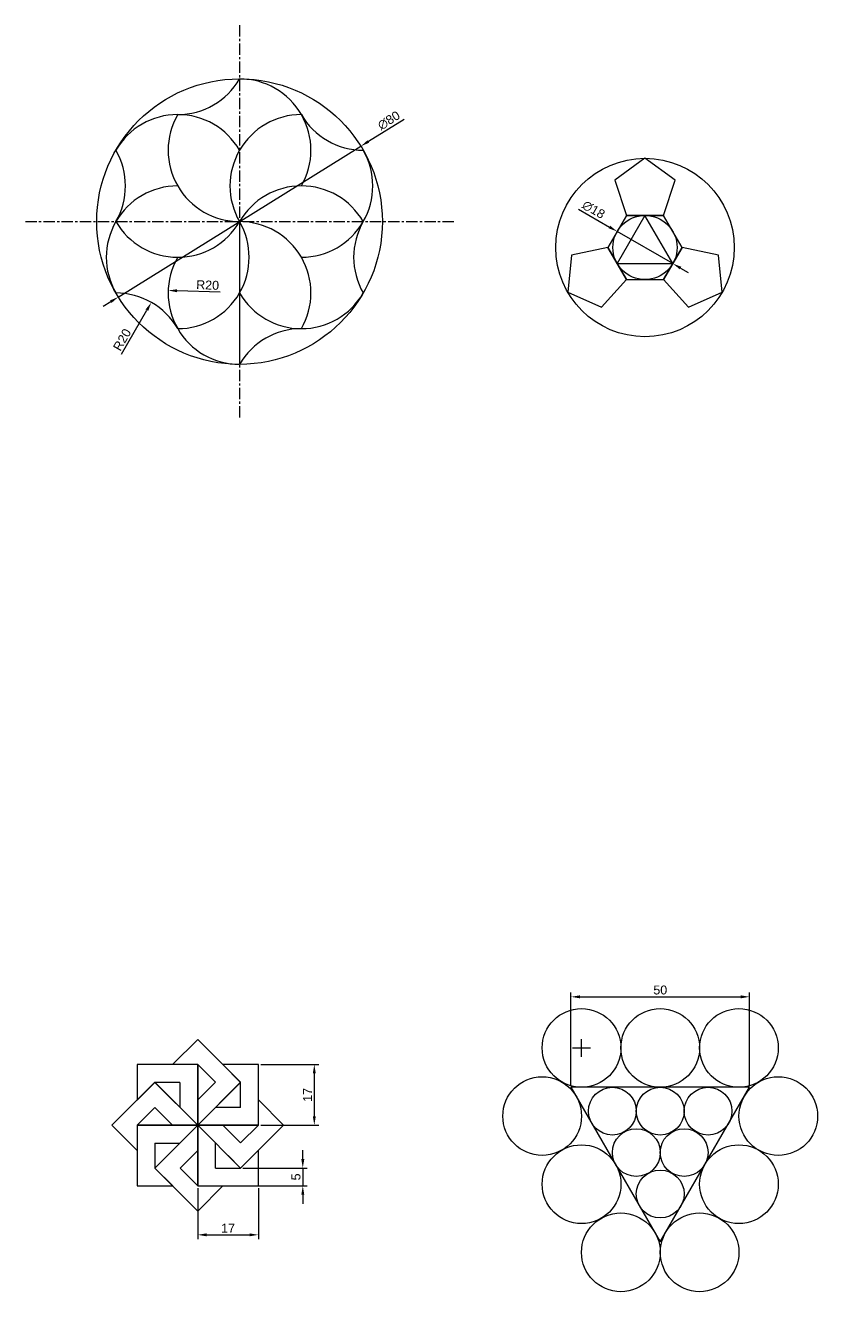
# Model space of a CAD drawing. Header units: millimetres. Extents: x 7 to 1809, y 7 to 1650.
# Drawn here: x 1085.2 to 1307.1, y 1178.6 to 1533.5 of the extents above; entities that cross this region are included whole.
import ezdxf

# ---------------------------------------------------------------- set-up
doc = ezdxf.new("R2010")
doc.units = ezdxf.units.MM
doc.header["$LTSCALE"] = 0.2
doc.linetypes.add('CENTER', pattern=[50.8, 31.75, -6.35, 6.35, -6.35])
doc.layers.add('中心线', color=1, linetype='CENTER')
doc.layers.add('尺寸线', color=5, linetype='Continuous')
doc.layers.add('可见的轮廓线', color=3, linetype='Continuous', lineweight=30)
doc.styles.get("Standard").update_dxf_attribs({"font": 'arial.ttf'})
doc.dimstyles.new('ISO-25', dxfattribs={"dimtxt": 2.5, "dimasz": 2.5, "dimexe": 1.25, "dimexo": 0.625, "dimtad": 1, "dimtxsty": 'Standard', "dimcen": 2.5, "dimadec": 0, "dimazin": 0, "dimtfac": 1, "dimtmove": 0, "dimatfit": 3, "dimfxl": 1, "dimarcsym": 0})

# ---------------------------------------------------------------- blocks, each defined once
blk = doc.blocks.new('*D300')
at = {"layer": 'Defpoints', "color": 0, "transparency": 16777216}
for p in [(1287.99, 1261.22), (1237.99, 1235.88), (1287.99, 1235.88)]:
    blk.add_point(p, dxfattribs=at)
at = {"layer": '尺寸线', "color": 0, "lineweight": -2, "transparency": 16777216}
for p, q in [((1237.99, 1236.5), (1237.99, 1262.47)), ((1240.49, 1261.22), (1285.49, 1261.22)), ((1287.99, 1236.5), (1287.99, 1262.47))]:
    blk.add_line(p, q, dxfattribs=at)
at = {"layer": '尺寸线', "color": 0, "transparency": 16777216}
for points in [[(1240.49, 1261.64), (1240.49, 1260.8), (1237.99, 1261.22)], [(1285.49, 1261.64), (1285.49, 1260.8), (1287.99, 1261.22)]]:
    blk.add_solid(points, dxfattribs=at)
at = {"layer": '尺寸线', "color": 0, "transparency": 16777216, "insert": (1262.99, 1263.12), "char_height": 2.5, "attachment_point": 5}
blk.add_mtext('50', dxfattribs=at)
blk = doc.blocks.new('*D301')
at = {"layer": 'Defpoints', "color": 0, "transparency": 16777216}
for p in [(1150.45, 1242.25), (1150.45, 1225.25), (1166.09, 1225.25)]:
    blk.add_point(p, dxfattribs=at)
at = {"layer": '尺寸线', "color": 0, "lineweight": -2, "transparency": 16777216}
for p, q in [((1151.07, 1242.25), (1167.34, 1242.25)), ((1166.09, 1239.75), (1166.09, 1227.75)), ((1151.07, 1225.25), (1167.34, 1225.25))]:
    blk.add_line(p, q, dxfattribs=at)
at = {"layer": '尺寸线', "color": 0, "transparency": 16777216}
for points in [[(1165.68, 1239.75), (1166.51, 1239.75), (1166.09, 1242.25)], [(1165.68, 1227.75), (1166.51, 1227.75), (1166.09, 1225.25)]]:
    blk.add_solid(points, dxfattribs=at)
at = {"layer": '尺寸线', "color": 0, "transparency": 16777216, "insert": (1164.21, 1233.75), "char_height": 2.5, "attachment_point": 5, "rotation": 90}
blk.add_mtext('17', dxfattribs=at)
blk = doc.blocks.new('*D302')
at = {"layer": 'Defpoints', "color": 0, "transparency": 16777216}
for p in [(1145.45, 1213.25), (1145.45, 1208.25), (1162.87, 1208.25)]:
    blk.add_point(p, dxfattribs=at)
at = {"layer": '尺寸线', "color": 0, "lineweight": -2, "transparency": 16777216}
for p, q in [((1162.87, 1215.75), (1162.87, 1218.25)), ((1146.07, 1213.25), (1164.12, 1213.25)), ((1162.87, 1213.25), (1162.87, 1208.25)), ((1146.07, 1208.25), (1164.12, 1208.25)), ((1162.87, 1205.75), (1162.87, 1203.25))]:
    blk.add_line(p, q, dxfattribs=at)
at = {"layer": '尺寸线', "color": 0, "transparency": 16777216}
for points in [[(1162.45, 1215.75), (1163.29, 1215.75), (1162.87, 1213.25)], [(1162.45, 1205.75), (1163.29, 1205.75), (1162.87, 1208.25)]]:
    blk.add_solid(points, dxfattribs=at)
at = {"layer": '尺寸线', "color": 0, "transparency": 16777216, "insert": (1160.97, 1210.75), "char_height": 2.5, "attachment_point": 5, "rotation": 90}
blk.add_mtext('5', dxfattribs=at)
blk = doc.blocks.new('*D303')
at = {"layer": 'Defpoints', "color": 0, "transparency": 16777216}
for p in [(1133.45, 1208.25), (1150.45, 1208.25), (1150.45, 1194.53)]:
    blk.add_point(p, dxfattribs=at)
at = {"layer": '尺寸线', "color": 0, "lineweight": -2, "transparency": 16777216}
for p, q in [((1133.45, 1207.62), (1133.45, 1193.28)), ((1150.45, 1207.62), (1150.45, 1193.28)), ((1135.95, 1194.53), (1147.95, 1194.53))]:
    blk.add_line(p, q, dxfattribs=at)
at = {"layer": '尺寸线', "color": 0, "transparency": 16777216}
for points in [[(1135.95, 1194.94), (1135.95, 1194.11), (1133.45, 1194.53)], [(1147.95, 1194.94), (1147.95, 1194.11), (1150.45, 1194.53)]]:
    blk.add_solid(points, dxfattribs=at)
at = {"layer": '尺寸线', "color": 0, "transparency": 16777216, "insert": (1141.95, 1196.41), "char_height": 2.5, "attachment_point": 5}
blk.add_mtext('17', dxfattribs=at)
blk = doc.blocks.new('*D304')
at = {"layer": 'Defpoints', "color": 0, "transparency": 16777216}
for p in [(1250.92, 1475.69), (1266.51, 1466.69)]:
    blk.add_point(p, dxfattribs=at)
at = {"layer": '尺寸线', "color": 0, "lineweight": -2, "transparency": 16777216}
for p, q in [((1240.05, 1481.97), (1248.76, 1476.94)), ((1266.51, 1466.69), (1250.92, 1475.69)), ((1268.68, 1465.44), (1270.84, 1464.19))]:
    blk.add_line(p, q, dxfattribs=at)
at = {"layer": '尺寸线', "color": 0, "transparency": 16777216}
for points in [[(1248.97, 1477.3), (1248.55, 1476.58), (1250.92, 1475.69)], [(1268.88, 1465.8), (1268.47, 1465.08), (1266.51, 1466.69)]]:
    blk.add_solid(points, dxfattribs=at)
at = {"layer": '尺寸线', "color": 0, "transparency": 16777216, "insert": (1244.31, 1481.79), "char_height": 2.5, "attachment_point": 5, "rotation": 330}
blk.add_mtext('∅18', dxfattribs=at)
blk = doc.blocks.new('*D360')
at = {"layer": 'Defpoints', "color": 0, "ltscale": 0.5, "transparency": 16777216}
for p in [(1179.12, 1499.58), (1111.19, 1457.32)]:
    blk.add_point(p, dxfattribs=at)
at = {"layer": '尺寸线', "color": 0, "lineweight": -2, "ltscale": 0.5, "transparency": 16777216}
for p, q in [((1191.22, 1507.11), (1181.24, 1500.9)), ((1111.19, 1457.32), (1179.12, 1499.58)), ((1109.07, 1456), (1106.95, 1454.68))]:
    blk.add_line(p, q, dxfattribs=at)
at = {"layer": '尺寸线', "color": 0, "ltscale": 0.5, "transparency": 16777216}
for points in [[(1181.02, 1501.26), (1181.46, 1500.55), (1179.12, 1499.58)], [(1108.85, 1456.36), (1109.29, 1455.65), (1111.19, 1457.32)]]:
    blk.add_solid(points, dxfattribs=at)
at = {"layer": '尺寸线', "color": 0, "ltscale": 0.5, "transparency": 16777216, "insert": (1186.98, 1506.79), "char_height": 2.5, "attachment_point": 5, "rotation": 31.8866}
blk.add_mtext('∅80', dxfattribs=at)
blk = doc.blocks.new('*D361')
at = {"layer": 'Defpoints', "color": 0, "ltscale": 0.5, "transparency": 16777216}
for p in [(1120.45, 1455.81), (1110.51, 1438.45)]:
    blk.add_point(p, dxfattribs=at)
at = {"layer": '尺寸线', "color": 0, "lineweight": -2, "ltscale": 0.5, "transparency": 16777216}
blk.add_line((1112.13, 1441.28), (1119.21, 1453.64), dxfattribs=at)
at = {"layer": '尺寸线', "color": 0, "ltscale": 0.5, "transparency": 16777216}
blk.add_solid([(1118.84, 1453.85), (1119.57, 1453.44), (1120.45, 1455.81)], dxfattribs=at)
at = {"layer": '尺寸线', "color": 0, "ltscale": 0.5, "transparency": 16777216, "insert": (1112.27, 1445.35), "char_height": 2.5, "attachment_point": 5, "rotation": 60.2224}
blk.add_mtext('R20', dxfattribs=at)
blk = doc.blocks.new('*D362')
at = {"layer": 'Defpoints', "color": 0, "ltscale": 0.5, "transparency": 16777216}
for p in [(1125.17, 1459.16), (1145.16, 1458.45)]:
    blk.add_point(p, dxfattribs=at)
at = {"layer": '尺寸线', "color": 0, "lineweight": -2, "ltscale": 0.5, "transparency": 16777216}
blk.add_line((1139.76, 1458.64), (1127.67, 1459.07), dxfattribs=at)
at = {"layer": '尺寸线', "color": 0, "ltscale": 0.5, "transparency": 16777216}
blk.add_solid([(1127.68, 1459.49), (1127.65, 1458.66), (1125.17, 1459.16)], dxfattribs=at)
at = {"layer": '尺寸线', "color": 0, "ltscale": 0.5, "transparency": 16777216, "insert": (1136.22, 1460.67), "char_height": 2.5, "attachment_point": 5, "rotation": 357.9759}
blk.add_mtext('R20', dxfattribs=at)

msp = doc.modelspace()

# ---------------------------------------------------------------- linework, layer by layer
at = {"layer": '中心线', "ltscale": 0.5}
for p, q in [((1145.156, 1533.454), (1145.156, 1423.454)), ((1085.156, 1478.454), (1205.156, 1478.454))]:
    msp.add_line(p, q, dxfattribs=at)
at = {"layer": '可见的轮廓线', "ltscale": 0.5}
msp.add_line((1145.156, 1478.454), (1145.156, 1438.454), dxfattribs=at)
at = {"layer": '可见的轮廓线'}
for p, q in [((1133.446, 1249.288), (1126.375, 1242.217)), ((1145.467, 1237.268), (1133.446, 1249.288)), ((1240.941, 1244.4), (1240.941, 1249.4)), ((1238.441, 1246.9), (1243.441, 1246.9)), ((1133.446, 1242.247), (1116.446, 1242.247)), ((1116.446, 1242.247), (1116.446, 1232.247)), ((1133.446, 1242.217), (1126.375, 1242.217)), ((1133.446, 1242.247), (1133.446, 1225.247)), ((1133.446, 1242.247), (1133.446, 1237.247)), ((1138.396, 1237.268), (1133.446, 1242.217)), ((1133.446, 1225.247), (1133.446, 1242.217)), ((1150.446, 1242.247), (1140.446, 1242.247)), ((1145.446, 1237.247), (1140.446, 1242.247)), ((1150.446, 1225.247), (1150.446, 1242.247)), ((1121.426, 1237.268), (1109.405, 1225.247)), ((1121.446, 1237.247), (1116.446, 1232.247)), ((1121.426, 1237.268), (1133.446, 1225.247)), ((1121.426, 1237.268), (1124.961, 1233.732)), ((1128.446, 1237.247), (1121.446, 1237.247)), ((1133.446, 1225.247), (1121.446, 1237.247)), ((1128.446, 1237.247), (1128.446, 1230.247)), ((1145.467, 1237.268), (1133.446, 1225.247)), ((1138.396, 1237.268), (1133.446, 1232.318)), ((1133.446, 1225.247), (1145.446, 1237.247)), ((1145.467, 1237.268), (1141.932, 1233.732)), ((1145.446, 1230.247), (1145.446, 1237.247)), ((1157.488, 1225.247), (1150.417, 1232.318)), ((1150.417, 1225.247), (1150.417, 1232.318)), ((1121.426, 1230.197), (1116.476, 1225.247)), ((1121.426, 1230.197), (1126.375, 1225.247)), ((1145.446, 1230.247), (1138.446, 1230.247)), ((1109.405, 1225.247), (1116.476, 1218.176)), ((1116.446, 1225.247), (1116.446, 1208.247)), ((1116.446, 1225.247), (1133.446, 1225.247)), ((1116.446, 1225.247), (1121.446, 1225.247)), ((1133.446, 1225.247), (1116.476, 1225.247)), ((1116.476, 1225.247), (1116.476, 1218.176)), ((1121.426, 1213.226), (1133.446, 1225.247)), ((1133.446, 1225.247), (1121.446, 1213.247)), ((1133.446, 1225.247), (1133.446, 1208.276)), ((1133.446, 1208.247), (1133.446, 1225.247)), ((1133.446, 1225.247), (1145.446, 1213.247)), ((1145.467, 1213.226), (1133.446, 1225.247)), ((1133.446, 1225.247), (1150.417, 1225.247)), ((1150.446, 1225.247), (1133.446, 1225.247)), ((1145.467, 1220.297), (1140.518, 1225.247)), ((1150.446, 1225.247), (1145.446, 1225.247)), ((1145.467, 1213.226), (1157.488, 1225.247)), ((1145.467, 1220.297), (1150.417, 1225.247)), ((1121.446, 1220.247), (1128.446, 1220.247)), ((1121.446, 1220.247), (1121.446, 1213.247)), ((1128.497, 1213.226), (1133.446, 1218.176)), ((1138.446, 1213.247), (1138.446, 1220.247)), ((1145.446, 1213.247), (1150.446, 1218.247)), ((1150.446, 1208.247), (1150.446, 1218.247)), ((1121.426, 1213.226), (1124.961, 1216.762)), ((1145.467, 1213.226), (1141.932, 1216.762)), ((1121.426, 1213.226), (1133.446, 1201.205)), ((1121.446, 1213.247), (1126.446, 1208.247)), ((1128.497, 1213.226), (1133.446, 1208.276)), ((1133.446, 1208.247), (1133.446, 1213.247)), ((1138.446, 1213.247), (1145.446, 1213.247)), ((1116.446, 1208.247), (1126.446, 1208.247)), ((1133.446, 1201.205), (1140.518, 1208.276)), ((1133.446, 1208.276), (1140.518, 1208.276)), ((1133.446, 1208.247), (1150.446, 1208.247))]:
    msp.add_line(p, q, dxfattribs=at)
for points in [[(1253.52, 1480.191), (1263.912, 1480.191), (1267.124, 1490.074), (1258.716, 1496.183), (1250.309, 1490.074)], [(1253.52, 1480.191), (1248.324, 1471.191), (1253.52, 1462.191), (1263.912, 1462.191), (1269.108, 1471.191), (1263.912, 1480.191)], [(1258.716, 1480.191), (1250.922, 1466.691), (1266.51, 1466.691)], [(1253.52, 1462.191), (1248.324, 1471.191), (1238.159, 1469.03), (1237.072, 1458.695), (1246.566, 1454.468)], [(1269.108, 1471.191), (1263.912, 1462.191), (1270.866, 1454.468), (1280.36, 1458.695), (1279.274, 1469.03)], [(1237.988, 1235.877), (1262.988, 1192.576), (1287.988, 1235.877)], [(1287.988, 1235.877), (1237.988, 1235.877), (1262.988, 1192.576)]]:
    msp.add_lwpolyline(points, close=True, dxfattribs=at)
at = {"layer": '可见的轮廓线', "ltscale": 0.5}
msp.add_circle((1145.156, 1478.454), 40, dxfattribs=at)
at = {"layer": '可见的轮廓线'}
for centre, radius in [((1258.716, 1471.191), 24.992), ((1258.716, 1471.191), 9), ((1240.941, 1246.9), 11.023), ((1262.988, 1246.9), 11.023), ((1285.034, 1246.9), 11.023), ((1229.918, 1227.808), 11.023), ((1296.057, 1227.808), 11.023), ((1249.59, 1229.178), 6.699), ((1262.988, 1229.178), 6.699), ((1276.385, 1229.178), 6.699), ((1256.289, 1217.576), 6.699), ((1269.686, 1217.576), 6.699), ((1240.941, 1208.715), 11.023), ((1285.034, 1208.715), 11.023), ((1262.988, 1205.973), 6.699), ((1251.965, 1189.622), 11.023), ((1274.011, 1189.622), 11.023)]:
    msp.add_circle(centre, radius, dxfattribs=at)
at = {"layer": '可见的轮廓线', "ltscale": 0.5}
for centre, start, end in [((1127.835, 1528.454), 270, 330), ((1145.156, 1498.454), 330, 90), ((1127.835, 1488.454), 30, 150), ((1145.156, 1498.454), 150, 270), ((1162.476, 1488.454), 90, 210), ((1179.797, 1518.454), 210, 270), ((1093.194, 1488.454), 330, 30), ((1162.476, 1488.454), 270, 30), ((1127.835, 1468.454), 90, 210), ((1162.476, 1468.454), 30, 150), ((1127.835, 1488.454), 210, 330), ((1127.835, 1468.454), 270, 30), ((1145.156, 1458.454), 330, 90), ((1197.117, 1468.454), 150, 210), ((1145.156, 1458.454), 150, 270), ((1110.515, 1438.454), 30, 90), ((1162.476, 1468.454), 210, 330), ((1162.476, 1428.454), 90, 150)]:
    msp.add_arc(centre, 20, start, end, dxfattribs=at)

# ---------------------------------------------------------------- dimensions: what is measured, and where the dimension line sits
at = {"layer": '尺寸线', "ltscale": 0.5}
dim = msp.add_diameter_dim_2p(p1=(1111.192, 1457.324), p2=(1179.12, 1499.583), dimstyle='ISO-25', dxfattribs=at)
dim.commit()
dim.dimension.update_dxf_attribs({"geometry": '*D360', "text_midpoint": (1188.019, 1505.12), "dimtype": 163})
at = {"layer": '尺寸线'}
dim = msp.add_diameter_dim_2p(p1=(1266.51, 1466.691), p2=(1250.922, 1475.691), dimstyle='ISO-25', dxfattribs=at)
dim.commit()
dim.dimension.update_dxf_attribs({"geometry": '*D304', "text_midpoint": (1244.305, 1481.787)})
at = {"layer": '尺寸线', "ltscale": 0.5}
for center, mpoint, picture, middle in [((1145.156, 1458.454), (1125.168, 1459.16), '*D362', (1136.151, 1458.772)), ((1110.515, 1438.454), (1120.448, 1455.813), '*D361', (1113.922, 1444.408))]:
    dim = msp.add_radius_dim(center=center, mpoint=mpoint, dimstyle='ISO-25', dxfattribs=at)
    dim.commit()
    dim.dimension.update_dxf_attribs({"geometry": picture, "text_midpoint": middle, "dimtype": 164})
at = {"layer": '尺寸线'}
for base, p1, p2, picture, middle in [((1287.988, 1261.22), (1237.988, 1235.877), (1287.988, 1235.877), '*D300', (1262.988, 1263.121)), ((1150.446, 1194.526), (1133.446, 1208.247), (1150.446, 1208.247), '*D303', (1141.946, 1196.406))]:
    dim = msp.add_linear_dim(base=base, p1=p1, p2=p2, dimstyle='ISO-25', dxfattribs=at)
    dim.commit()
    dim.dimension.update_dxf_attribs({"geometry": picture, "text_midpoint": middle})
for base, p1, p2, picture, middle in [((1166.094, 1225.247), (1150.446, 1242.247), (1150.446, 1225.247), '*D301', (1164.214, 1233.747)), ((1162.871, 1208.247), (1145.446, 1213.247), (1145.446, 1208.247), '*D302', (1160.975, 1210.747))]:
    dim = msp.add_linear_dim(base=base, p1=p1, p2=p2, angle=90, dimstyle='ISO-25', dxfattribs=at)
    dim.commit()
    dim.dimension.update_dxf_attribs({"geometry": picture, "text_midpoint": middle})

doc.saveas('drawing.dxf')
